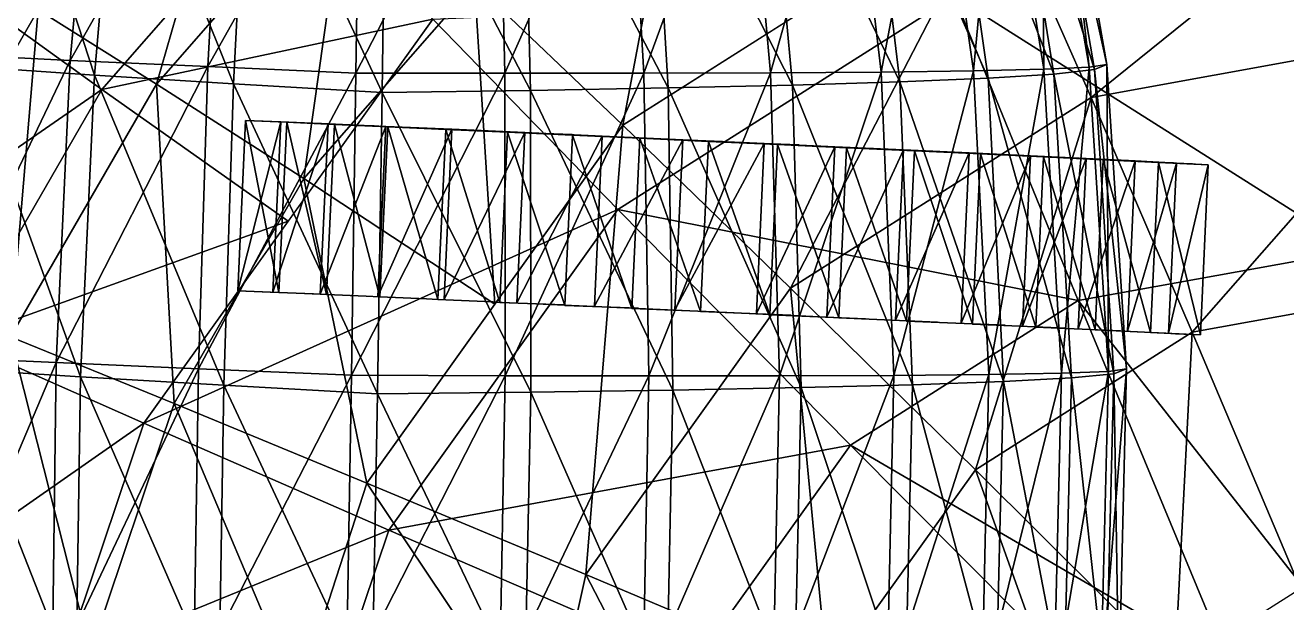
# Model space of a CAD drawing. Extents: x -23.6 to 25, y -17.9 to 25.9.
# Drawn here: x -12.95 to -0.6, y 2.79 to 8.44 of the extents above; entities that cross this region are included whole.
import ezdxf

# ---------------------------------------------------------------- set-up
doc = ezdxf.new("R2010")
doc.units = 0

msp = doc.modelspace()

# ---------------------------------------------------------------- linework, layer by layer
at = {"layer": 'Cil_gauche11', "color": 0}
for points in [[(-10.79156, 7.50823, 3.77233), (-10.86853, 5.8421, 3.77435), (-10.44689, 7.49456, 5.6173)], [(-10.86853, 5.8421, 3.77435), (-10.79156, 7.50823, 3.77233), (-10.46472, 5.82458, 4.64758)], [(-10.52386, 5.82836, 5.61926), (-10.44689, 7.49456, 5.6173), (-10.86853, 5.8421, 3.77435)], [(-10.38775, 7.49072, 4.64556), (-10.46472, 5.82458, 4.64758), (-10.79156, 7.50823, 3.77233)], [(-10.38775, 7.49072, 4.64556), (-10.79156, 7.50823, 3.77233), (-10.47277, 7.4956, 5.50604)], [(-10.79156, 7.50823, 3.77233), (-10.47277, 7.4956, 5.50604), (-10.79156, 7.50823, 3.77233)], [(-10.44689, 7.49456, 5.6173), (-10.52386, 5.82836, 5.61926), (-9.98297, 7.47509, 7.22918)], [(-10.05993, 5.80895, 7.2312), (-9.98297, 7.47509, 7.22918), (-10.52386, 5.82836, 5.61926)], [(-10.47277, 7.4956, 5.50604), (-10.04846, 7.4779, 7.03607), (-10.38775, 7.49072, 4.64556)], [(-10.46472, 5.82458, 4.64758), (-10.38775, 7.49072, 4.64556), (-9.99804, 5.80401, 5.39904)], [(-9.92108, 7.47015, 5.39703), (-9.99804, 5.80401, 5.39904), (-10.38775, 7.49072, 4.64556)], [(-9.92108, 7.47015, 5.39703), (-10.38775, 7.49072, 4.64556), (-10.04846, 7.4779, 7.03607)], [(-9.98297, 7.47509, 7.22918), (-10.05993, 5.80895, 7.2312), (-9.41802, 7.4508, 8.60009)], [(-9.49499, 5.7846, 8.60205), (-9.41802, 7.4508, 8.60009), (-10.05993, 5.80895, 7.2312)], [(-10.04846, 7.4779, 7.03607), (-9.53363, 7.45581, 8.35571), (-9.92108, 7.47015, 5.39703)], [(-9.99804, 5.80401, 5.39904), (-9.92108, 7.47015, 5.39703), (-9.4768, 5.78082, 6.02917)], [(-9.39984, 7.44702, 6.02722), (-9.4768, 5.78082, 6.02917), (-9.92108, 7.47015, 5.39703)], [(-9.39984, 7.44702, 6.02722), (-9.92108, 7.47015, 5.39703), (-9.53363, 7.45581, 8.35571)], [(-9.53363, 7.45581, 8.35571), (-8.94299, 7.42999, 9.45898), (-9.39984, 7.44702, 6.02722)], [(-9.41802, 7.4508, 8.60009), (-9.49499, 5.7846, 8.60205), (-8.77001, 7.42236, 9.72222)], [(-8.84704, 5.75616, 9.72418), (-8.77001, 7.42236, 9.72222), (-9.49499, 5.7846, 8.60205)], [(-9.4768, 5.78082, 6.02917), (-9.39984, 7.44702, 6.02722), (-8.90893, 5.75531, 6.53887)], [(-8.83197, 7.4215, 6.53692), (-8.90893, 5.75531, 6.53887), (-9.39984, 7.44702, 6.02722)], [(-8.83197, 7.4215, 6.53692), (-9.39984, 7.44702, 6.02722), (-8.94299, 7.42999, 9.45898)], [(-8.94299, 7.42999, 9.45898), (-8.29162, 7.40112, 10.33898), (-8.83197, 7.4215, 6.53692)], [(-8.90893, 5.75531, 6.53887), (-8.83197, 7.4215, 6.53692), (-8.30291, 5.72796, 6.9284)], [(-8.77001, 7.42236, 9.72222), (-8.84704, 5.75616, 9.72418), (-8.05737, 7.39062, 10.58764)], [(-8.22595, 7.39416, 6.92645), (-8.30291, 5.72796, 6.9284), (-8.83197, 7.4215, 6.53692)], [(-8.22595, 7.39416, 6.92645), (-8.83197, 7.4215, 6.53692), (-8.29162, 7.40112, 10.33898)], [(-8.13439, 5.72448, 10.58966), (-8.05737, 7.39062, 10.58764), (-8.84704, 5.75616, 9.72418)], [(-8.30291, 5.72796, 6.9284), (-8.22595, 7.39416, 6.92645), (-7.66662, 5.69903, 7.19854)], [(-8.29162, 7.40112, 10.33898), (-7.59429, 7.36987, 10.98956), (-8.22595, 7.39416, 6.92645)], [(-7.58966, 7.36523, 7.19659), (-7.66662, 5.69903, 7.19854), (-8.22595, 7.39416, 6.92645)], [(-7.58966, 7.36523, 7.19659), (-8.22595, 7.39416, 6.92645), (-7.59429, 7.36987, 10.98956)], [(-8.05737, 7.39062, 10.58764), (-8.13439, 5.72448, 10.58966), (-7.29797, 7.3565, 11.18872)], [(-7.375, 5.6903, 11.19067), (-7.29797, 7.3565, 11.18872), (-8.13439, 5.72448, 10.58966)], [(-7.66662, 5.69903, 7.19854), (-7.58966, 7.36523, 7.19659), (-7.00836, 5.669, 7.34979)], [(-7.59429, 7.36987, 10.98956), (-6.86584, 7.33691, 11.40423), (-7.58966, 7.36523, 7.19659)], [(-6.93133, 7.3352, 7.34783), (-7.00836, 5.669, 7.34979), (-7.58966, 7.36523, 7.19659)], [(-6.93133, 7.3352, 7.34783), (-7.58966, 7.36523, 7.19659), (-6.86584, 7.33691, 11.40423)], [(-7.29797, 7.3565, 11.18872), (-7.375, 5.6903, 11.19067), (-6.51013, 7.32073, 11.51733)], [(-6.58709, 5.65454, 11.51928), (-6.51013, 7.32073, 11.51733), (-7.375, 5.6903, 11.19067)], [(-7.00836, 5.669, 7.34979), (-6.93133, 7.3352, 7.34783), (-6.33618, 5.63818, 7.38293)], [(-6.86584, 7.33691, 11.40423), (-6.12103, 7.30291, 11.57659), (-6.93133, 7.3352, 7.34783)], [(-6.25915, 7.30438, 7.38098), (-6.33618, 5.63818, 7.38293), (-6.93133, 7.3352, 7.34783)], [(-6.25915, 7.30438, 7.38098), (-6.93133, 7.3352, 7.34783), (-6.12103, 7.30291, 11.57659)], [(-6.51013, 7.32073, 11.51733), (-6.58709, 5.65454, 11.51928), (-5.71173, 7.28411, 11.56591)], [(-6.33618, 5.63818, 7.38293), (-6.25915, 7.30438, 7.38098), (-5.6585, 5.60699, 7.29815)], [(-5.58148, 7.27319, 7.2962), (-5.6585, 5.60699, 7.29815), (-6.25915, 7.30438, 7.38098)], [(-5.58148, 7.27319, 7.2962), (-6.25915, 7.30438, 7.38098), (-5.37506, 7.26861, 11.50006)], [(-6.12103, 7.30291, 11.57659), (-5.37506, 7.26861, 11.50006), (-6.25915, 7.30438, 7.38098)], [(-5.78869, 5.61791, 11.56787), (-5.71173, 7.28411, 11.56591), (-6.58709, 5.65454, 11.51928)], [(-5.71173, 7.28411, 11.56591), (-5.78869, 5.61791, 11.56787), (-5.02154, 7.25225, 11.37341)], [(-5.09851, 5.58605, 11.37536), (-5.02154, 7.25225, 11.37341), (-5.78869, 5.61791, 11.56787)], [(-5.6585, 5.60699, 7.29815), (-5.58148, 7.27319, 7.2962), (-4.98315, 5.5758, 7.09649)], [(-4.90612, 7.242, 7.09454), (-4.98315, 5.5758, 7.09649), (-5.58148, 7.27319, 7.2962)], [(-4.90612, 7.242, 7.09454), (-5.58148, 7.27319, 7.2962), (-4.64257, 7.23461, 11.16839)], [(-5.37506, 7.26861, 11.50006), (-4.64257, 7.23461, 11.16839), (-5.58148, 7.27319, 7.2962)], [(-5.02154, 7.25225, 11.37341), (-5.09851, 5.58605, 11.37536), (-4.34906, 7.22088, 10.95672)], [(-4.42608, 5.55474, 10.95874), (-4.34906, 7.22088, 10.95672), (-5.09851, 5.58605, 11.37536)], [(-4.98315, 5.5758, 7.09649), (-4.90612, 7.242, 7.09454), (-4.3186, 5.54492, 6.77832)], [(-4.24157, 7.21105, 6.7763), (-4.3186, 5.54492, 6.77832), (-4.90612, 7.242, 7.09454)], [(-4.24157, 7.21105, 6.7763), (-4.90612, 7.242, 7.09454), (-3.93847, 7.20159, 10.57513)], [(-4.64257, 7.23461, 11.16839), (-3.93847, 7.20159, 10.57513), (-4.90612, 7.242, 7.09454)], [(-4.34906, 7.22088, 10.95672), (-4.42608, 5.55474, 10.95874), (-3.70672, 7.19061, 10.31079)], [(-3.78375, 5.52447, 10.3128), (-3.70672, 7.19061, 10.31079), (-4.42608, 5.55474, 10.95874)], [(-4.3186, 5.54492, 6.77832), (-4.24157, 7.21105, 6.7763), (-3.67272, 5.51483, 6.34436)], [(-3.5957, 7.18096, 6.34234), (-3.67272, 5.51483, 6.34436), (-4.24157, 7.21105, 6.7763)], [(-3.5957, 7.18096, 6.34234), (-4.24157, 7.21105, 6.7763), (-3.27752, 7.17022, 9.71374)], [(-3.93847, 7.20159, 10.57513), (-3.27752, 7.17022, 9.71374), (-4.24157, 7.21105, 6.7763)], [(-3.70672, 7.19061, 10.31079), (-3.78375, 5.52447, 10.3128), (-3.10607, 7.16204, 9.43041)], [(-3.67272, 5.51483, 6.34436), (-3.5957, 7.18096, 6.34234), (-3.05395, 5.48577, 5.79492)], [(-2.97692, 7.15191, 5.7929), (-3.05395, 5.48577, 5.79492), (-3.5957, 7.18096, 6.34234)], [(-2.97692, 7.15191, 5.7929), (-3.5957, 7.18096, 6.34234), (-2.67492, 7.14123, 8.57775)], [(-3.27752, 7.17022, 9.71374), (-2.67492, 7.14123, 8.57775), (-3.5957, 7.18096, 6.34234)], [(-3.1831, 5.49584, 9.43237), (-3.10607, 7.16204, 9.43041), (-3.78375, 5.52447, 10.3128)], [(-3.10607, 7.16204, 9.43041), (-3.1831, 5.49584, 9.43237), (-2.55957, 7.13568, 8.31018)], [(-2.63659, 5.46948, 8.31213), (-2.55957, 7.13568, 8.31018), (-3.1831, 5.49584, 9.43237)], [(-3.05395, 5.48577, 5.79492), (-2.97692, 7.15191, 5.7929), (-2.47021, 5.45819, 5.13085)], [(-2.39318, 7.12438, 5.1289), (-2.47021, 5.45819, 5.13085), (-2.97692, 7.15191, 5.7929)], [(-2.39318, 7.12438, 5.1289), (-2.97692, 7.15191, 5.7929), (-2.14508, 7.11535, 7.16107)], [(-2.67492, 7.14123, 8.57775), (-2.14508, 7.11535, 7.16107), (-2.97692, 7.15191, 5.7929)], [(-2.55957, 7.13568, 8.31018), (-2.63659, 5.46948, 8.31213), (-2.07904, 7.11199, 6.94494)], [(-2.15606, 5.44586, 6.94696), (-2.07904, 7.11199, 6.94494), (-2.63659, 5.46948, 8.31213)], [(-2.47021, 5.45819, 5.13085), (-2.39318, 7.12438, 5.1289), (-1.92999, 5.43249, 4.35272)], [(-1.85296, 7.09863, 4.3507), (-1.92999, 5.43249, 4.35272), (-2.39318, 7.12438, 5.1289)], [(-2.1231, 7.11151, 4.73986), (-2.39318, 7.12438, 5.1289), (-1.91223, 7.10363, 6.34521)], [(-2.14508, 7.11535, 7.16107), (-1.91223, 7.10363, 6.34521), (-2.39318, 7.12438, 5.1289)], [(-2.07904, 7.11199, 6.94494), (-2.15606, 5.44586, 6.94696), (-1.67657, 7.09167, 5.32965)], [(-1.7536, 5.42553, 5.33166), (-1.67657, 7.09167, 5.32965), (-2.15606, 5.44586, 6.94696)], [(-1.85296, 7.09863, 4.3507), (-2.1231, 7.11151, 4.73986), (-1.70318, 7.09307, 5.4569)], [(-1.91223, 7.10363, 6.34521), (-1.70318, 7.09307, 5.4569), (-2.1231, 7.11151, 4.73986)], [(-1.92999, 5.43249, 4.35272), (-1.85296, 7.09863, 4.3507), (-1.44097, 5.40905, 3.46112)], [(-1.36395, 7.07519, 3.4591), (-1.44097, 5.40905, 3.46112), (-1.85296, 7.09863, 4.3507)], [(-1.60845, 7.08691, 3.9049), (-1.85296, 7.09863, 4.3507), (-1.51983, 7.08355, 4.49511)], [(-1.70318, 7.09307, 5.4569), (-1.51983, 7.08355, 4.49511), (-1.85296, 7.09863, 4.3507)], [(-1.67657, 7.09167, 5.32965), (-1.7536, 5.42553, 5.33166), (-1.36395, 7.07519, 3.4591)], [(-1.44097, 5.40905, 3.46112), (-1.36395, 7.07519, 3.4591), (-1.7536, 5.42553, 5.33166)], [(-1.36395, 7.07519, 3.4591), (-1.60845, 7.08691, 3.9049), (-1.36395, 7.07519, 3.4591)], [(-1.51983, 7.08355, 4.49511), (-1.36395, 7.07519, 3.4591), (-1.60845, 7.08691, 3.9049)], [(-10.46472, 5.82458, 4.64758), (-10.86853, 5.8421, 3.77435), (-10.54974, 5.8294, 5.50799)], [(-10.86853, 5.8421, 3.77435), (-10.54974, 5.8294, 5.50799), (-10.86853, 5.8421, 3.77435)], [(-10.54974, 5.8294, 5.50799), (-10.12542, 5.8117, 7.03802), (-10.46472, 5.82458, 4.64758)], [(-9.99804, 5.80401, 5.39904), (-10.46472, 5.82458, 4.64758), (-10.12542, 5.8117, 7.03802)], [(-10.12542, 5.8117, 7.03802), (-9.61059, 5.78967, 8.35772), (-9.99804, 5.80401, 5.39904)], [(-9.4768, 5.78082, 6.02917), (-9.99804, 5.80401, 5.39904), (-9.61059, 5.78967, 8.35772)], [(-9.61059, 5.78967, 8.35772), (-9.01995, 5.76379, 9.46093), (-9.4768, 5.78082, 6.02917)], [(-8.90893, 5.75531, 6.53887), (-9.4768, 5.78082, 6.02917), (-9.01995, 5.76379, 9.46093)], [(-9.01995, 5.76379, 9.46093), (-8.36859, 5.73492, 10.34094), (-8.90893, 5.75531, 6.53887)], [(-8.30291, 5.72796, 6.9284), (-8.90893, 5.75531, 6.53887), (-8.36859, 5.73492, 10.34094)], [(-8.36859, 5.73492, 10.34094), (-7.67126, 5.70373, 10.99157), (-8.30291, 5.72796, 6.9284)], [(-7.66662, 5.69903, 7.19854), (-8.30291, 5.72796, 6.9284), (-7.67126, 5.70373, 10.99157)], [(-7.67126, 5.70373, 10.99157), (-6.94281, 5.67077, 11.40625), (-7.66662, 5.69903, 7.19854)], [(-7.00836, 5.669, 7.34979), (-7.66662, 5.69903, 7.19854), (-6.94281, 5.67077, 11.40625)], [(-6.94281, 5.67077, 11.40625), (-6.19799, 5.63671, 11.57855), (-7.00836, 5.669, 7.34979)], [(-6.33618, 5.63818, 7.38293), (-7.00836, 5.669, 7.34979), (-6.19799, 5.63671, 11.57855)], [(-5.6585, 5.60699, 7.29815), (-6.33618, 5.63818, 7.38293), (-5.45208, 5.60241, 11.50201)], [(-6.19799, 5.63671, 11.57855), (-5.45208, 5.60241, 11.50201), (-6.33618, 5.63818, 7.38293)], [(-4.98315, 5.5758, 7.09649), (-5.6585, 5.60699, 7.29815), (-4.7196, 5.56842, 11.17034)], [(-5.45208, 5.60241, 11.50201), (-4.7196, 5.56842, 11.17034), (-5.6585, 5.60699, 7.29815)], [(-4.3186, 5.54492, 6.77832), (-4.98315, 5.5758, 7.09649), (-4.0155, 5.5354, 10.57708)], [(-4.7196, 5.56842, 11.17034), (-4.0155, 5.5354, 10.57708), (-4.98315, 5.5758, 7.09649)], [(-3.67272, 5.51483, 6.34436), (-4.3186, 5.54492, 6.77832), (-3.35455, 5.50408, 9.71575)], [(-4.0155, 5.5354, 10.57708), (-3.35455, 5.50408, 9.71575), (-4.3186, 5.54492, 6.77832)], [(-3.05395, 5.48577, 5.79492), (-3.67272, 5.51483, 6.34436), (-2.75195, 5.47509, 8.57977)], [(-3.35455, 5.50408, 9.71575), (-2.75195, 5.47509, 8.57977), (-3.67272, 5.51483, 6.34436)], [(-2.47021, 5.45819, 5.13085), (-3.05395, 5.48577, 5.79492), (-2.2221, 5.44915, 7.16302)], [(-2.75195, 5.47509, 8.57977), (-2.2221, 5.44915, 7.16302), (-3.05395, 5.48577, 5.79492)], [(-2.20013, 5.44531, 4.74182), (-2.47021, 5.45819, 5.13085), (-1.98925, 5.4375, 6.34722)], [(-2.2221, 5.44915, 7.16302), (-1.98925, 5.4375, 6.34722), (-2.47021, 5.45819, 5.13085)], [(-1.92999, 5.43249, 4.35272), (-2.20013, 5.44531, 4.74182), (-1.78021, 5.42687, 5.45886)], [(-1.98925, 5.4375, 6.34722), (-1.78021, 5.42687, 5.45886), (-2.20013, 5.44531, 4.74182)], [(-1.68548, 5.42077, 3.90692), (-1.92999, 5.43249, 4.35272), (-1.59686, 5.41735, 4.49707)], [(-1.78021, 5.42687, 5.45886), (-1.59686, 5.41735, 4.49707), (-1.92999, 5.43249, 4.35272)], [(-1.44097, 5.40905, 3.46112), (-1.68548, 5.42077, 3.90692), (-1.44097, 5.40905, 3.46112)], [(-1.59686, 5.41735, 4.49707), (-1.44097, 5.40905, 3.46112), (-1.68548, 5.42077, 3.90692)]]:
    msp.add_3dface(points, dxfattribs=at)
at = {"layer": 'Corps0', "color": 7}
for points in [[(-12.82238, 8.591, -9.10504), (-11.66351, 7.86505, -4.87628), (-10.78381, 10.92236, -9.1347)], [(-9.78717, 10.0108, -4.90362), (-10.78381, 10.92236, -9.1347), (-11.66351, 7.86505, -4.87628)], [(-3.4226, 9.79357, 2.0379), (-2.51251, 7.73339, 4.51531), (1.04699, 10.60314, 1.97271)], [(1.06506, 8.38134, 4.46313), (1.04699, 10.60314, 1.97271), (-2.51251, 7.73339, 4.51531)], [(-8.55035, 8.84985, -1.11206), (-7.09753, 7.4613, 2.09143), (-6.53759, 10.41619, -1.14135)], [(-5.26007, 8.6275, 2.06463), (-6.53759, 10.41619, -1.14135), (-7.09753, 7.4613, 2.09143)], [(-11.66351, 7.86505, -4.87628), (-10.22003, 6.94042, -1.0877), (-9.78717, 10.0108, -4.90362)], [(-8.55035, 8.84985, -1.11206), (-9.78717, 10.0108, -4.90362), (-10.22003, 6.94042, -1.0877)], [(-12.19824, 7.81024, -35.39312), (-13.3468, 8.63824, -31.64587), (-10.33496, 9.94116, -35.42022)], [(-10.33496, 9.94116, -35.42022), (-8.95843, 8.50042, -38.56304), (-12.19824, 7.81024, -35.39312)], [(-7.09753, 7.4613, 2.09143), (-5.45385, 5.86657, 4.55822), (-3.4226, 9.79357, 2.0379)], [(-2.51251, 7.73339, 4.51531), (-3.4226, 9.79357, 2.0379), (-5.45385, 5.86657, 4.55822)], [(0.15423, 9.45245, -41.06201), (0.07708, 6.23651, -42.52136), (-3.85125, 8.72692, -41.0036)], [(-12.82238, 8.591, -9.10504), (-14.17169, 9.37817, -18.28796), (-14.3753, 5.9038, -9.08245)], [(-10.22003, 6.94042, -1.0877), (-8.35046, 5.71044, 2.10968), (-8.55035, 8.84985, -1.11206)], [(-7.09753, 7.4613, 2.09143), (-8.55035, 8.84985, -1.11206), (-8.35046, 5.71044, 2.10968)], [(-7.14447, 6.63684, -40.95562), (-8.95843, 8.50042, -38.56304), (-3.85125, 8.72692, -41.0036)], [(-3.85125, 8.72692, -41.0036), (-2.63677, 5.74505, -42.48175), (-7.14447, 6.63684, -40.95562)], [(-2.63677, 5.74505, -42.48175), (-3.85125, 8.72692, -41.0036), (0.07708, 6.23651, -42.52136)], [(-13.3468, 8.63824, -31.64587), (-12.19824, 7.81024, -35.39312), (-14.90728, 5.93786, -31.62316)], [(-14.3753, 5.9038, -9.08245), (-13.09289, 5.3916, -4.85552), (-12.82238, 8.591, -9.10504)], [(-11.66351, 7.86505, -4.87628), (-12.82238, 8.591, -9.10504), (-13.09289, 5.3916, -4.85552)], [(-10.37365, 6.52282, -38.54248), (-12.19824, 7.81024, -35.39312), (-8.95843, 8.50042, -38.56304)], [(-8.95843, 8.50042, -38.56304), (-7.14447, 6.63684, -40.95562), (-11.78887, 4.5451, -38.52185)], [(-2.51251, 7.73339, 4.51531), (-1.52075, 5.43505, 6.10845), (1.06506, 8.38134, 4.46313)], [(1.06152, 5.90264, 6.07073), (1.06506, 8.38134, 4.46313), (-1.52075, 5.43505, 6.10845)], [(-13.61761, 5.354, -35.37255), (-14.90728, 5.93786, -31.62316), (-12.19824, 7.81024, -35.39312)], [(-12.19824, 7.81024, -35.39312), (-10.37365, 6.52282, -38.54248), (-13.61761, 5.354, -35.37255)], [(-13.09289, 5.3916, -4.85552), (-11.492, 4.7395, -1.06927), (-11.66351, 7.86505, -4.87628)], [(-10.22003, 6.94042, -1.0877), (-11.66351, 7.86505, -4.87628), (-11.492, 4.7395, -1.06927)], [(-5.45385, 5.86657, 4.55822), (-3.64379, 4.08764, 6.13934), (-2.51251, 7.73339, 4.51531)], [(-1.52075, 5.43505, 6.10845), (-2.51251, 7.73339, 4.51531), (-3.64379, 4.08764, 6.13934)], [(-9.60363, 3.95941, 2.12792), (-7.45977, 3.06372, 4.58734), (-7.09753, 7.4613, 2.09143)], [(-5.45385, 5.86657, 4.55822), (-7.09753, 7.4613, 2.09143), (-7.45977, 3.06372, 4.58734)], [(-11.492, 4.7395, -1.06927), (-9.60363, 3.95941, 2.12792), (-10.22003, 6.94042, -1.0877)], [(-8.35046, 5.71044, 2.10968), (-10.22003, 6.94042, -1.0877), (-9.60363, 3.95941, 2.12792)], [(-9.39013, 3.49871, -40.92297), (-11.78887, 4.5451, -38.52185), (-7.14447, 6.63684, -40.95562)], [(-7.14447, 6.63684, -40.95562), (-4.86804, 4.32885, -42.44927), (-9.39013, 3.49871, -40.92297)], [(-4.86804, 4.32885, -42.44927), (-7.14447, 6.63684, -40.95562), (-2.63677, 5.74505, -42.48175)], [(-11.78887, 4.5451, -38.52185), (-13.61761, 5.354, -35.37255), (-10.37365, 6.52282, -38.54248)], [(0.07708, 6.23651, -42.52136), (0.01159, 2.37109, -42.92596), (-2.63677, 5.74505, -42.48175)], [(-7.45977, 3.06372, 4.58734), (-5.09161, 2.06451, 6.1604), (-5.45385, 5.86657, 4.55822)], [(-3.64379, 4.08764, 6.13934), (-5.45385, 5.86657, 4.55822), (-5.09161, 2.06451, 6.1604)], [(-1.52075, 5.43505, 6.10845), (-0.46221, 2.92633, 6.66833), (1.06152, 5.90264, 6.07073)], [(-2.63677, 5.74505, -42.48175), (-1.14978, 2.16076, -42.90899), (-4.86804, 4.32885, -42.44927)], [(-1.14978, 2.16076, -42.90899), (-2.63677, 5.74505, -42.48175), (0.01159, 2.37109, -42.92596)], [(-13.61761, 5.354, -35.37255), (-11.78887, 4.5451, -38.52185), (-14.53179, 2.63043, -35.35925)], [(-14.01342, 2.64904, -4.84216), (-12.31109, 2.29895, -1.05737), (-13.09289, 5.3916, -4.85552)], [(-11.492, 4.7395, -1.06927), (-13.09289, 5.3916, -4.85552), (-12.31109, 2.29895, -1.05737)], [(-3.64379, 4.08764, 6.13934), (-1.69213, 2.14581, 6.68627), (-1.52075, 5.43505, 6.10845)], [(-0.46221, 2.92633, 6.66833), (-1.52075, 5.43505, 6.10845), (-1.69213, 2.14581, 6.68627)], [(-12.31109, 2.29895, -1.05737), (-10.27984, 1.87231, 2.13769), (-11.492, 4.7395, -1.06927)], [(-9.60363, 3.95941, 2.12792), (-11.492, 4.7395, -1.06927), (-10.27984, 1.87231, 2.13769)], [(-12.57714, 2.19659, -38.51043), (-14.53179, 2.63043, -35.35925), (-11.78887, 4.5451, -38.52185)], [(-11.78887, 4.5451, -38.52185), (-9.39013, 3.49871, -40.92297), (-12.57714, 2.19659, -38.51043)], [(-6.38952, 2.20263, -42.42706), (-9.39013, 3.49871, -40.92297), (-4.86804, 4.32885, -42.44927)], [(-4.86804, 4.32885, -42.44927), (-2.10473, 1.55474, -42.89514), (-6.38952, 2.20263, -42.42706)], [(-2.10473, 1.55474, -42.89514), (-4.86804, 4.32885, -42.44927), (-1.14978, 2.16076, -42.90899)], [(-5.09161, 2.06451, 6.1604), (-2.53076, 0.97387, 6.69848), (-3.64379, 4.08764, 6.13934)], [(-1.69213, 2.14581, 6.68627), (-3.64379, 4.08764, 6.13934), (-2.53076, 0.97387, 6.69848)], [(-10.27984, 1.87231, 2.13769), (-7.84527, 1.33557, 4.59289), (-9.60363, 3.95941, 2.12792)], [(-7.45977, 3.06372, 4.58734), (-9.60363, 3.95941, 2.12792), (-7.84527, 1.33557, 4.59289)], [(-10.0155, 1.63537, -40.91394), (-12.57714, 2.19659, -38.51043), (-9.39013, 3.49871, -40.92297)], [(-9.39013, 3.49871, -40.92297), (-6.38952, 2.20263, -42.42706), (-10.0155, 1.63537, -40.91394)], [(-8.23089, -0.39282, 4.59851), (-5.64825, -0.43041, 6.16845), (-7.45977, 3.06372, 4.58734)], [(-5.09161, 2.06451, 6.1604), (-7.45977, 3.06372, 4.58734), (-5.64825, -0.43041, 6.16845)], [(-1.69213, 2.14581, 6.68627), (-0.46221, 2.92633, 6.66833), (0.97863, -0.52648, 6.64721)]]:
    msp.add_3dface(points, dxfattribs=at)
at = {"layer": 'Pied_g14', "color": 2}
for points in [[(-13.39227, 10.85595, -43.70562), (-13.72088, 8.15643, -43.76855), (-12.26568, 10.80206, -43.12792)], [(-12.5075, 8.09735, -43.17205), (-12.26568, 10.80206, -43.12792), (-13.72088, 8.15643, -43.76855)], [(-13.5064, 8.03662, -54.01672), (-13.18383, 10.75305, -53.64837), (-12.2694, 7.95367, -54.56121)], [(-12.03424, 10.67877, -54.17761), (-12.2694, 7.95367, -54.56121), (-13.18383, 10.75305, -53.64837)], [(-12.26568, 10.80206, -43.12792), (-12.5075, 8.09735, -43.17205), (-11.0155, 10.74523, -42.7514)], [(-2.99291, 10.73382, -47.25097), (-2.52978, 8.02984, -47.41284), (-2.83038, 10.75634, -48.45513)], [(-2.83038, 10.75634, -48.45513), (-2.35589, 8.05554, -48.65393), (-2.94219, 10.71374, -49.6654)], [(-2.35589, 8.05554, -48.65393), (-2.83038, 10.75634, -48.45513), (-2.52978, 8.02984, -47.41284)], [(-11.16156, 8.03546, -42.78277), (-11.0155, 10.74523, -42.7514), (-12.5075, 8.09735, -43.17205)], [(-12.2694, 7.95367, -54.56121), (-12.03424, 10.67877, -54.17761), (-10.90856, 7.86828, -54.89318)], [(-10.76971, 10.60198, -54.50085), (-10.90856, 7.86828, -54.89318), (-12.03424, 10.67877, -54.17761)], [(-11.0155, 10.74523, -42.7514), (-11.16156, 8.03546, -42.78277), (-9.66839, 10.68652, -42.60076)], [(-9.71124, 7.97149, -42.62622), (-9.66839, 10.68652, -42.60076), (-11.16156, 8.03546, -42.78277)], [(-9.66839, 10.68652, -42.60076), (-9.71124, 7.97149, -42.62622), (-8.31433, 10.68463, -42.69421)], [(-8.25378, 7.97015, -42.72119), (-8.31433, 10.68463, -42.69421), (-9.71124, 7.97149, -42.62622)], [(-8.31433, 10.68463, -42.69421), (-8.25378, 7.97015, -42.72119), (-7.04779, 10.68493, -43.01739)], [(-6.89062, 7.97125, -43.05303), (-7.04779, 10.68493, -43.01739), (-8.25378, 7.97015, -42.72119)], [(-7.04779, 10.68493, -43.01739), (-6.89062, 7.97125, -43.05303), (-5.89642, 10.68768, -43.54675)], [(-5.65173, 7.97534, -43.59759), (-5.89642, 10.68768, -43.54675), (-6.89062, 7.97125, -43.05303)], [(-5.89642, 10.68768, -43.54675), (-5.65173, 7.97534, -43.59759), (-4.88763, 10.69366, -44.25842)], [(-4.56646, 7.98278, -44.3302), (-4.88763, 10.69366, -44.25842), (-5.65173, 7.97534, -43.59759)], [(-4.88763, 10.69366, -44.25842), (-4.56646, 7.98278, -44.3302), (-4.04907, 10.70288, -45.1289)], [(-3.90844, 10.64166, -51.8305), (-3.51983, 7.92254, -52.13403), (-4.70977, 10.61163, -52.73565)], [(-3.66467, 7.99389, -45.22656), (-4.04907, 10.70288, -45.1289), (-4.56646, 7.98278, -44.3302)], [(-4.04907, 10.70288, -45.1289), (-3.66467, 7.99389, -45.22656), (-3.40832, 10.71618, -46.13427)], [(-3.31036, 10.67559, -50.79876), (-2.87506, 7.96228, -51.07), (-3.90844, 10.64166, -51.8305)], [(-3.51983, 7.92254, -52.13403), (-3.90844, 10.64166, -51.8305), (-2.87506, 7.96228, -51.07)], [(-2.97583, 8.00952, -46.2622), (-3.40832, 10.71618, -46.13427), (-3.66467, 7.99389, -45.22656)], [(-3.40832, 10.71618, -46.13427), (-2.97583, 8.00952, -46.2622), (-2.99291, 10.73382, -47.25097)], [(-2.94219, 10.71374, -49.6654), (-2.47753, 8.00653, -49.90142), (-3.31036, 10.67559, -50.79876)], [(-2.87506, 7.96228, -51.07), (-3.31036, 10.67559, -50.79876), (-2.47753, 8.00653, -49.90142)], [(-2.52978, 8.02984, -47.41284), (-2.99291, 10.73382, -47.25097), (-2.97583, 8.00952, -46.2622)], [(-2.47753, 8.00653, -49.90142), (-2.94219, 10.71374, -49.6654), (-2.35589, 8.05554, -48.65393)], [(-10.90856, 7.86828, -54.89318), (-10.76971, 10.60198, -54.50085), (-9.45349, 7.78161, -54.98809)], [(-9.41784, 10.5238, -54.59429), (-9.45349, 7.78161, -54.98809), (-10.76971, 10.60198, -54.50085)], [(-9.45349, 7.78161, -54.98809), (-9.41784, 10.5238, -54.59429), (-8.00079, 7.80297, -54.8316)], [(-8.06854, 10.54144, -54.44366), (-8.00079, 7.80297, -54.8316), (-9.41784, 10.5238, -54.59429)], [(-6.81634, 10.5617, -54.06707), (-6.65252, 7.82757, -54.44219), (-8.06854, 10.54144, -54.44366)], [(-8.00079, 7.80297, -54.8316), (-8.06854, 10.54144, -54.44366), (-6.65252, 7.82757, -54.44219)], [(-5.68798, 10.58496, -53.4895), (-5.43725, 7.85559, -53.84576), (-6.81634, 10.5617, -54.06707)], [(-6.65252, 7.82757, -54.44219), (-6.81634, 10.5617, -54.06707), (-5.43725, 7.85559, -53.84576)], [(-4.70977, 10.61163, -52.73565), (-4.38348, 7.88714, -53.06781), (-5.68798, 10.58496, -53.4895)], [(-5.43725, 7.85559, -53.84576), (-5.68798, 10.58496, -53.4895), (-4.38348, 7.88714, -53.06781)], [(-4.38348, 7.88714, -53.06781), (-4.70977, 10.61163, -52.73565), (-3.51983, 7.92254, -52.13403)], [(-13.72088, 8.15643, -43.76855), (-13.89862, 5.19586, -44.09008), (-12.5075, 8.09735, -43.17205)], [(-12.64471, 5.13824, -43.49737), (-12.5075, 8.09735, -43.17205), (-13.89862, 5.19586, -44.09008)], [(-13.68572, 5.08074, -54.25512), (-13.5064, 8.03662, -54.01672), (-12.40832, 5.00024, -54.79406)], [(-12.2694, 7.95367, -54.56121), (-12.40832, 5.00024, -54.79406), (-13.5064, 8.03662, -54.01672)], [(-12.5075, 8.09735, -43.17205), (-12.64471, 5.13824, -43.49737), (-11.16156, 8.03546, -42.78277)], [(-11.25378, 5.07781, -43.1101), (-11.16156, 8.03546, -42.78277), (-12.64471, 5.13824, -43.49737)], [(-11.16156, 8.03546, -42.78277), (-11.25378, 5.07781, -43.1101), (-9.71124, 7.97149, -42.62622)], [(-2.52978, 8.02984, -47.41284), (-2.34222, 5.05249, -47.69525), (-2.35589, 8.05554, -48.65393)], [(-2.35589, 8.05554, -48.65393), (-2.16381, 5.07617, -48.92614), (-2.47753, 8.00653, -49.90142)], [(-2.16381, 5.07617, -48.92614), (-2.35589, 8.05554, -48.65393), (-2.34222, 5.05249, -47.69525)], [(-12.40832, 5.00024, -54.79406), (-12.2694, 7.95367, -54.56121), (-11.0028, 4.91729, -55.12219)], [(-10.90856, 7.86828, -54.89318), (-11.0028, 4.91729, -55.12219), (-12.2694, 7.95367, -54.56121)], [(-9.75555, 5.01544, -42.95336), (-9.71124, 7.97149, -42.62622), (-11.25378, 5.07781, -43.1101)], [(-9.71124, 7.97149, -42.62622), (-9.75555, 5.01544, -42.95336), (-8.25378, 7.97015, -42.72119)], [(-8.25018, 5.01031, -43.04644), (-8.25378, 7.97015, -42.72119), (-9.75555, 5.01544, -42.95336)], [(-8.25378, 7.97015, -42.72119), (-8.25018, 5.01031, -43.04644), (-6.89062, 7.97125, -43.05303)], [(-6.84265, 5.00799, -43.37445), (-6.89062, 7.97125, -43.05303), (-8.25018, 5.01031, -43.04644)], [(-6.89062, 7.97125, -43.05303), (-6.84265, 5.00799, -43.37445), (-5.65173, 7.97534, -43.59759)], [(-5.56341, 5.00872, -43.91345), (-5.65173, 7.97534, -43.59759), (-6.84265, 5.00799, -43.37445)], [(-5.65173, 7.97534, -43.59759), (-5.56341, 5.00872, -43.91345), (-4.56646, 7.98278, -44.3302)], [(-4.44311, 5.01312, -44.63922), (-4.56646, 7.98278, -44.3302), (-5.56341, 5.00872, -43.91345)], [(-4.56646, 7.98278, -44.3302), (-4.44311, 5.01312, -44.63922), (-3.66467, 7.99389, -45.22656)], [(-3.51251, 5.02148, -45.52758), (-3.66467, 7.99389, -45.22656), (-4.44311, 5.01312, -44.63922)], [(-3.51983, 7.92254, -52.13403), (-3.36883, 4.95281, -52.37896), (-4.38348, 7.88714, -53.06781)], [(-3.66467, 7.99389, -45.22656), (-3.51251, 5.02148, -45.52758), (-2.97583, 8.00952, -46.2622)], [(-2.87506, 7.96228, -51.07), (-2.7019, 4.98907, -51.32299), (-3.51983, 7.92254, -52.13403)], [(-3.36883, 4.95281, -52.37896), (-3.51983, 7.92254, -52.13403), (-2.7019, 4.98907, -51.32299)], [(-2.80194, 5.03448, -46.55426), (-2.97583, 8.00952, -46.2622), (-3.51251, 5.02148, -45.52758)], [(-2.97583, 8.00952, -46.2622), (-2.80194, 5.03448, -46.55426), (-2.52978, 8.02984, -47.41284)], [(-2.47753, 8.00653, -49.90142), (-2.2904, 5.03002, -50.16363), (-2.87506, 7.96228, -51.07)], [(-2.7019, 4.98907, -51.32299), (-2.87506, 7.96228, -51.07), (-2.2904, 5.03002, -50.16363)], [(-2.34222, 5.05249, -47.69525), (-2.52978, 8.02984, -47.41284), (-2.80194, 5.03448, -46.55426)], [(-2.2904, 5.03002, -50.16363), (-2.47753, 8.00653, -49.90142), (-2.16381, 5.07617, -48.92614)], [(-11.0028, 4.91729, -55.12219), (-10.90856, 7.86828, -54.89318), (-9.49975, 4.833, -55.21502)], [(-9.45349, 7.78161, -54.98809), (-9.49975, 4.833, -55.21502), (-10.90856, 7.86828, -54.89318)], [(-8.00079, 7.80297, -54.8316), (-7.9992, 4.84985, -55.05853), (-9.45349, 7.78161, -54.98809)], [(-6.65252, 7.82757, -54.44219), (-6.60626, 4.87005, -54.67114), (-8.00079, 7.80297, -54.8316)], [(-7.9992, 4.84985, -55.05853), (-8.00079, 7.80297, -54.8316), (-6.60626, 4.87005, -54.67114)], [(-5.43725, 7.85559, -53.84576), (-5.35052, 4.89367, -54.07849), (-6.65252, 7.82757, -54.44219)], [(-6.60626, 4.87005, -54.67114), (-6.65252, 7.82757, -54.44219), (-5.35052, 4.89367, -54.07849)], [(-4.38348, 7.88714, -53.06781), (-4.26147, 4.9212, -53.3059), (-5.43725, 7.85559, -53.84576)], [(-5.35052, 4.89367, -54.07849), (-5.43725, 7.85559, -53.84576), (-4.26147, 4.9212, -53.3059)], [(-4.26147, 4.9212, -53.3059), (-4.38348, 7.88714, -53.06781), (-3.36883, 4.95281, -52.37896)], [(-9.49975, 4.833, -55.21502), (-9.45349, 7.78161, -54.98809), (-7.9992, 4.84985, -55.05853)], [(-13.89862, 5.19586, -44.09008), (-13.93658, 2.1029, -44.51306), (-12.64471, 5.13824, -43.49737)], [(-12.68658, 2.05731, -43.93359), (-12.64471, 5.13824, -43.49737), (-13.93658, 2.1029, -44.51306)], [(-13.72839, 2.02044, -54.38378), (-13.68572, 5.08074, -54.25512), (-12.45489, 1.95715, -54.90625)], [(-12.40832, 5.00024, -54.79406), (-12.45489, 1.95715, -54.90625), (-13.68572, 5.08074, -54.25512)], [(-12.64471, 5.13824, -43.49737), (-12.68658, 2.05731, -43.93359), (-11.25378, 5.07781, -43.1101)], [(-11.30047, 2.0097, -43.552), (-11.25378, 5.07781, -43.1101), (-12.68658, 2.05731, -43.93359)], [(-11.25378, 5.07781, -43.1101), (-11.30047, 2.0097, -43.552), (-9.75555, 5.01544, -42.95336)], [(-2.24084, 1.93347, -49.20507), (-2.16381, 5.07617, -48.92614), (-2.4179, 1.91888, -48.01049)], [(-2.34222, 5.05249, -47.69525), (-2.4179, 1.91888, -48.01049), (-2.16381, 5.07617, -48.92614)], [(-2.16381, 5.07617, -48.92614), (-2.24084, 1.93347, -49.20507), (-2.2904, 5.03002, -50.16363)], [(-12.45489, 1.95715, -54.90625), (-12.40832, 5.00024, -54.79406), (-11.05364, 1.89129, -55.22381)], [(-11.0028, 4.91729, -55.12219), (-11.05364, 1.89129, -55.22381), (-12.40832, 5.00024, -54.79406)], [(-9.80755, 1.96087, -43.3927), (-9.75555, 5.01544, -42.95336), (-11.30047, 2.0097, -43.552)], [(-9.75555, 5.01544, -42.95336), (-9.80755, 1.96087, -43.3927), (-8.25018, 5.01031, -43.04644)], [(-8.30609, 1.9425, -43.48858), (-8.25018, 5.01031, -43.04644), (-9.80755, 1.96087, -43.3927)], [(-8.25018, 5.01031, -43.04644), (-8.30609, 1.9425, -43.48858), (-6.84265, 5.00799, -43.37445)], [(-6.9024, 1.92755, -43.81103), (-6.84265, 5.00799, -43.37445), (-8.30609, 1.9425, -43.48858)], [(-5.62701, 1.91644, -44.33703), (-5.56341, 5.00872, -43.91345), (-6.9024, 1.92755, -43.81103)], [(-6.84265, 5.00799, -43.37445), (-6.9024, 1.92755, -43.81103), (-5.56341, 5.00872, -43.91345)], [(-4.51037, 1.90966, -45.04302), (-4.44311, 5.01312, -44.63922), (-5.62701, 1.91644, -44.33703)], [(-5.56341, 5.00872, -43.91345), (-5.62701, 1.91644, -44.33703), (-4.44311, 5.01312, -44.63922)], [(-3.583, 1.9074, -45.90618), (-3.51251, 5.02148, -45.52758), (-4.51037, 1.90966, -45.04302)], [(-4.44311, 5.01312, -44.63922), (-4.51037, 1.90966, -45.04302), (-3.51251, 5.02148, -45.52758)], [(-3.36883, 4.95281, -52.37896), (-3.44305, 1.85925, -52.55706), (-4.26147, 4.9212, -53.3059)], [(-2.8753, 1.91033, -46.90301), (-2.80194, 5.03448, -46.55426), (-3.583, 1.9074, -45.90618)], [(-3.51251, 5.02148, -45.52758), (-3.583, 1.9074, -45.90618), (-2.80194, 5.03448, -46.55426)], [(-3.44305, 1.85925, -52.55706), (-3.36883, 4.95281, -52.37896), (-2.77795, 1.87866, -51.53179)], [(-2.7019, 4.98907, -51.32299), (-2.77795, 1.87866, -51.53179), (-3.36883, 4.95281, -52.37896)], [(-2.4179, 1.91888, -48.01049), (-2.34222, 5.05249, -47.69525), (-2.8753, 1.91033, -46.90301)], [(-2.80194, 5.03448, -46.55426), (-2.8753, 1.91033, -46.90301), (-2.34222, 5.05249, -47.69525)], [(-2.77795, 1.87866, -51.53179), (-2.7019, 4.98907, -51.32299), (-2.36749, 1.90319, -50.40631)], [(-2.2904, 5.03002, -50.16363), (-2.36749, 1.90319, -50.40631), (-2.7019, 4.98907, -51.32299)], [(-2.36749, 1.90319, -50.40631), (-2.2904, 5.03002, -50.16363), (-2.24084, 1.93347, -49.20507)], [(-11.05364, 1.89129, -55.22381), (-11.0028, 4.91729, -55.12219), (-9.55474, 1.82397, -55.31317)], [(-9.49975, 4.833, -55.21502), (-9.55474, 1.82397, -55.31317), (-11.0028, 4.91729, -55.12219)], [(-9.55474, 1.82397, -55.31317), (-9.49975, 4.833, -55.21502), (-8.0592, 1.82415, -55.1604)], [(-7.9992, 4.84985, -55.05853), (-8.0592, 1.82415, -55.1604), (-9.49975, 4.833, -55.21502)], [(-8.0592, 1.82415, -55.1604), (-7.9992, 4.84985, -55.05853), (-6.67065, 1.82739, -54.78369)], [(-6.60626, 4.87005, -54.67114), (-6.67065, 1.82739, -54.78369), (-7.9992, 4.84985, -55.05853)], [(-6.67065, 1.82739, -54.78369), (-6.60626, 4.87005, -54.67114), (-5.41882, 1.83404, -54.2077)], [(-5.35052, 4.89367, -54.07849), (-5.41882, 1.83404, -54.2077), (-6.60626, 4.87005, -54.67114)], [(-5.41882, 1.83404, -54.2077), (-5.35052, 4.89367, -54.07849), (-4.33306, 1.84448, -53.45721)], [(-4.26147, 4.9212, -53.3059), (-4.33306, 1.84448, -53.45721), (-5.35052, 4.89367, -54.07849)], [(-4.33306, 1.84448, -53.45721), (-4.26147, 4.9212, -53.3059), (-3.44305, 1.85925, -52.55706)]]:
    msp.add_3dface(points, dxfattribs=at)

doc.saveas('drawing.dxf')
